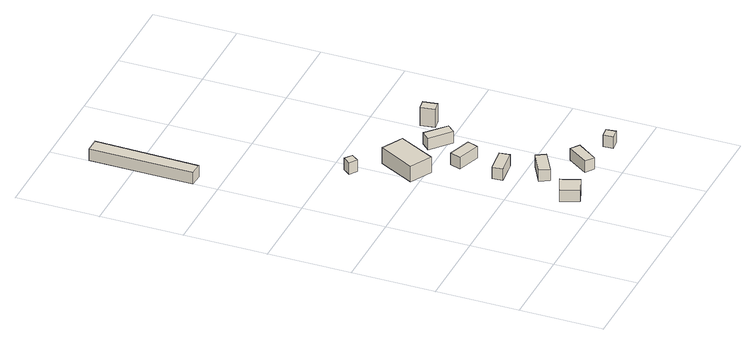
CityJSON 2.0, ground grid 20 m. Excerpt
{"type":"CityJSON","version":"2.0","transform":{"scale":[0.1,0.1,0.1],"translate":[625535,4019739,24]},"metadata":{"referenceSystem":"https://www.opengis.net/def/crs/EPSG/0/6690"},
"CityObjects":{
"building1":{"type":"Building","attributes":{"class":"3001","usage":"422","storeysAboveGround":9999,"BuildingDetailAttribute.buildingStructureType":"611","BuildingDetailAttribute.buildingStructureOrgType":"Null","BuildingDetailAttribute.urbanPlanType":"21","BuildingDetailAttribute.districtsAndZonesType":"Null","BuildingDetailAttribute.landUseType":"214","BuildingDetailAttribute.orgUsage":"12","BuildingDetailAttribute.specifiedBuildingCoverageRate":-9999,"BuildingDetailAttribute.specifiedFloorAreaRate":-9999,"BuildingDetailAttribute.surveyYear":2023,"BuildingIDAttribute.prefecture":"17","BuildingIDAttribute.city":"17206"},"geometry":[{"type":"Solid","lod":"1","boundaries":[[[[0,1,2,3]],[[2,4,5,3]],[[1,6,4,2]],[[0,7,6,1]],[[3,5,7,0]],[[4,6,7,5]]]]}]},
"building2":{"type":"Building","attributes":{"class":"3001","usage":"422","measuredHeight":5.2,"storeysAboveGround":9999,"BuildingDetailAttribute.buildingStructureType":"611","BuildingDetailAttribute.buildingStructureOrgType":"Null","BuildingDetailAttribute.urbanPlanType":"21","BuildingDetailAttribute.districtsAndZonesType":"Null","BuildingDetailAttribute.landUseType":"214","BuildingDetailAttribute.orgUsage":"12","BuildingDetailAttribute.specifiedBuildingCoverageRate":-9999,"BuildingDetailAttribute.specifiedFloorAreaRate":-9999,"BuildingDetailAttribute.surveyYear":2023,"BuildingIDAttribute.prefecture":"17","BuildingIDAttribute.city":"17206"},"geometry":[{"type":"Solid","lod":"1","boundaries":[[[[8,9,10,11]],[[10,12,13,11]],[[9,14,12,10]],[[8,15,14,9]],[[11,13,15,8]],[[12,14,15,13]]]]}]},
"building3":{"type":"Building","attributes":{"class":"3003","usage":"422","storeysAboveGround":9999,"BuildingDetailAttribute.buildingStructureType":"611","BuildingDetailAttribute.buildingStructureOrgType":"Null","BuildingDetailAttribute.urbanPlanType":"21","BuildingDetailAttribute.districtsAndZonesType":"Null","BuildingDetailAttribute.landUseType":"214","BuildingDetailAttribute.orgUsage":"12","BuildingDetailAttribute.specifiedBuildingCoverageRate":-9999,"BuildingDetailAttribute.specifiedFloorAreaRate":-9999,"BuildingDetailAttribute.surveyYear":2023,"BuildingIDAttribute.prefecture":"17","BuildingIDAttribute.city":"17206"},"geometry":[{"type":"Solid","lod":"1","boundaries":[[[[16,17,18,19]],[[18,20,21,19]],[[17,22,20,18]],[[16,23,22,17]],[[19,21,23,16]],[[20,22,23,21]]]]}]},
"building4":{"type":"Building","attributes":{"class":"3001","usage":"422","measuredHeight":4.4,"storeysAboveGround":9999,"BuildingDetailAttribute.buildingStructureType":"611","BuildingDetailAttribute.buildingStructureOrgType":"Null","BuildingDetailAttribute.urbanPlanType":"21","BuildingDetailAttribute.districtsAndZonesType":"Null","BuildingDetailAttribute.landUseType":"214","BuildingDetailAttribute.orgUsage":"12","BuildingDetailAttribute.specifiedBuildingCoverageRate":-9999,"BuildingDetailAttribute.specifiedFloorAreaRate":-9999,"BuildingDetailAttribute.surveyYear":2023,"BuildingIDAttribute.prefecture":"17","BuildingIDAttribute.city":"17206"},"geometry":[{"type":"Solid","lod":"1","boundaries":[[[[24,25,26,27]],[[26,28,29,27]],[[25,30,28,26]],[[24,31,30,25]],[[27,29,31,24]],[[28,30,31,29]]]]}]},
"building5":{"type":"Building","attributes":{"class":"3003","usage":"422","storeysAboveGround":9999,"BuildingDetailAttribute.buildingStructureType":"611","BuildingDetailAttribute.buildingStructureOrgType":"Null","BuildingDetailAttribute.urbanPlanType":"21","BuildingDetailAttribute.districtsAndZonesType":"Null","BuildingDetailAttribute.landUseType":"214","BuildingDetailAttribute.orgUsage":"12","BuildingDetailAttribute.specifiedBuildingCoverageRate":-9999,"BuildingDetailAttribute.specifiedFloorAreaRate":-9999,"BuildingDetailAttribute.surveyYear":2023,"BuildingIDAttribute.prefecture":"17","BuildingIDAttribute.city":"17206"},"geometry":[{"type":"Solid","lod":"1","boundaries":[[[[32,33,34,35]],[[34,36,37,35]],[[33,38,36,34]],[[32,39,38,33]],[[35,37,39,32]],[[36,38,39,37]]]]}]},
"building6":{"type":"Building","attributes":{"class":"3003","usage":"422","storeysAboveGround":9999,"BuildingDetailAttribute.buildingStructureType":"611","BuildingDetailAttribute.buildingStructureOrgType":"Null","BuildingDetailAttribute.urbanPlanType":"21","BuildingDetailAttribute.districtsAndZonesType":"Null","BuildingDetailAttribute.landUseType":"214","BuildingDetailAttribute.orgUsage":"12","BuildingDetailAttribute.specifiedBuildingCoverageRate":-9999,"BuildingDetailAttribute.specifiedFloorAreaRate":-9999,"BuildingDetailAttribute.surveyYear":2023,"BuildingIDAttribute.prefecture":"17","BuildingIDAttribute.city":"17206"},"geometry":[{"type":"Solid","lod":"1","boundaries":[[[[40,41,42,43]],[[42,44,45,43]],[[41,46,44,42]],[[40,47,46,41]],[[43,45,47,40]],[[44,46,47,45]]]]}]},
"building7":{"type":"Building","attributes":{"class":"3003","usage":"422","storeysAboveGround":9999,"BuildingDetailAttribute.buildingStructureType":"611","BuildingDetailAttribute.buildingStructureOrgType":"Null","BuildingDetailAttribute.urbanPlanType":"21","BuildingDetailAttribute.districtsAndZonesType":"Null","BuildingDetailAttribute.landUseType":"214","BuildingDetailAttribute.orgUsage":"12","BuildingDetailAttribute.specifiedBuildingCoverageRate":-9999,"BuildingDetailAttribute.specifiedFloorAreaRate":-9999,"BuildingDetailAttribute.surveyYear":2023,"BuildingIDAttribute.prefecture":"17","BuildingIDAttribute.city":"17206"},"geometry":[{"type":"Solid","lod":"1","boundaries":[[[[48,49,50,51]],[[50,52,53,51]],[[49,54,52,50]],[[48,55,54,49]],[[51,53,55,48]],[[52,54,55,53]]]]}]},
"building8":{"type":"Building","attributes":{"class":"3003","usage":"422","storeysAboveGround":9999,"BuildingDetailAttribute.buildingStructureType":"611","BuildingDetailAttribute.buildingStructureOrgType":"Null","BuildingDetailAttribute.urbanPlanType":"21","BuildingDetailAttribute.districtsAndZonesType":"Null","BuildingDetailAttribute.landUseType":"214","BuildingDetailAttribute.orgUsage":"12","BuildingDetailAttribute.specifiedBuildingCoverageRate":-9999,"BuildingDetailAttribute.specifiedFloorAreaRate":-9999,"BuildingDetailAttribute.surveyYear":2023,"BuildingIDAttribute.prefecture":"17","BuildingIDAttribute.city":"17206"},"geometry":[{"type":"Solid","lod":"1","boundaries":[[[[56,57,58,59]],[[58,60,61,59]],[[57,62,60,58]],[[56,63,62,57]],[[59,61,63,56]],[[60,62,63,61]]]]}]},
"building9":{"type":"Building","attributes":{"class":"3003","usage":"422","storeysAboveGround":9999,"BuildingDetailAttribute.buildingStructureType":"611","BuildingDetailAttribute.buildingStructureOrgType":"Null","BuildingDetailAttribute.urbanPlanType":"21","BuildingDetailAttribute.districtsAndZonesType":"Null","BuildingDetailAttribute.landUseType":"214","BuildingDetailAttribute.orgUsage":"12","BuildingDetailAttribute.specifiedBuildingCoverageRate":-9999,"BuildingDetailAttribute.specifiedFloorAreaRate":-9999,"BuildingDetailAttribute.surveyYear":2023,"BuildingIDAttribute.prefecture":"17","BuildingIDAttribute.city":"17206"},"geometry":[{"type":"Solid","lod":"1","boundaries":[[[[64,65,66,67]],[[66,68,69,67]],[[65,70,68,66]],[[64,71,70,65]],[[67,69,71,64]],[[68,70,71,69]]]]}]},
"building10":{"type":"Building","attributes":{"class":"3003","usage":"422","storeysAboveGround":9999,"BuildingDetailAttribute.buildingStructureType":"611","BuildingDetailAttribute.buildingStructureOrgType":"Null","BuildingDetailAttribute.urbanPlanType":"21","BuildingDetailAttribute.districtsAndZonesType":"Null","BuildingDetailAttribute.landUseType":"214","BuildingDetailAttribute.orgUsage":"12","BuildingDetailAttribute.specifiedBuildingCoverageRate":-9999,"BuildingDetailAttribute.specifiedFloorAreaRate":-9999,"BuildingDetailAttribute.surveyYear":2023,"BuildingIDAttribute.prefecture":"17","BuildingIDAttribute.city":"17206"},"geometry":[{"type":"Solid","lod":"1","boundaries":[[[[72,73,74,75]],[[74,76,77,75]],[[73,78,76,74]],[[72,79,78,73]],[[75,77,79,72]],[[76,78,79,77]]]]}]},
"building11":{"type":"Building","attributes":{"class":"3003","usage":"422","measuredHeight":4.9,"storeysAboveGround":9999,"BuildingDetailAttribute.buildingStructureType":"611","BuildingDetailAttribute.buildingStructureOrgType":"Null","BuildingDetailAttribute.urbanPlanType":"21","BuildingDetailAttribute.districtsAndZonesType":"Null","BuildingDetailAttribute.landUseType":"214","BuildingDetailAttribute.orgUsage":"12","BuildingDetailAttribute.specifiedBuildingCoverageRate":-9999,"BuildingDetailAttribute.specifiedFloorAreaRate":-9999,"BuildingDetailAttribute.surveyYear":2023,"BuildingIDAttribute.prefecture":"17","BuildingIDAttribute.city":"17206"},"geometry":[{"type":"Solid","lod":"1","boundaries":[[[[80,81,82,83]],[[82,84,85,83]],[[81,86,84,82]],[[80,87,86,81]],[[83,85,87,80]],[[84,86,87,85]]]]}]}
},
"vertices":[
[169,6,71],[152,49,71],[193,66,71],[210,22,71],[193,66,101],[210,22,101],[152,49,101],[169,6,101],
[105,510,65],[87,523,65],[100,541,65],[118,528,65],[100,541,95],[118,528,95],[87,523,95],[105,510,95],
[187,198,69],[184,223,69],[244,230,69],[247,205,69],[244,230,99],[247,205,99],[184,223,99],[187,198,99],
[160,357,66],[108,385,66],[154,472,66],[206,445,66],[154,472,107],[206,445,107],[108,385,107],[160,357,107],
[224,100,70],[211,123,70],[264,153,70],[277,131,70],[264,153,100],[277,131,100],[211,123,100],[224,100,100],
[32,858,8],[1,859,8],[3,1108,8],[37,1107,8],[3,1108,38],[37,1107,38],[1,859,38],[32,858,38],
[250,284,69],[193,303,69],[202,329,69],[259,310,69],[202,329,99],[259,310,99],[193,303,99],[250,284,99],
[301,26,72],[280,41,72],[315,91,72],[336,76,72],[315,91,102],[336,76,102],[280,41,102],[301,26,102],
[286,356,69],[239,397,69],[256,416,69],[303,375,69],[256,416,99],[303,375,99],[239,397,99],[286,356,99],
[389,17,76],[387,42,76],[411,44,76],[413,20,76],[411,44,106],[413,20,106],[387,42,106],[389,17,106],
[345,423,58],[339,458,58],[363,461,58],[368,427,58],[363,461,105],[368,427,105],[339,458,105],[345,423,105]
]}
